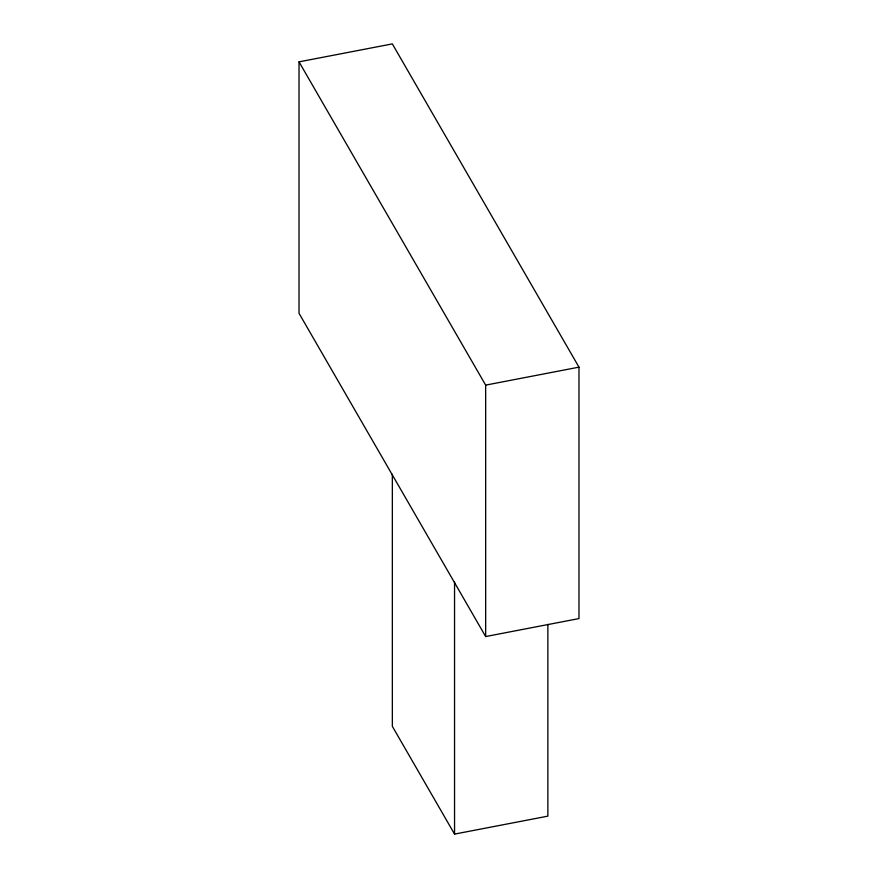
<?xml version="1.0" encoding="UTF-8"?>
<svg xmlns="http://www.w3.org/2000/svg" width="878" height="878" viewBox="0 0 878 878"><rect width="100%" height="100%" fill="white"/><g stroke="black" fill="none" stroke-linecap="round" stroke-linejoin="round"><path stroke-width="1.32" d="M299.025 61.855L392.345 43.9L578.975 367.158L578.975 618.584L485.655 636.55L299.025 313.292L299.025 61.855L485.655 385.124L485.655 636.55M485.655 385.124L578.975 367.158M392.345 474.307L392.345 726.347L454.552 834.1L547.872 816.145L547.872 624.379M454.552 582.059L454.552 834.1"/></g></svg>
